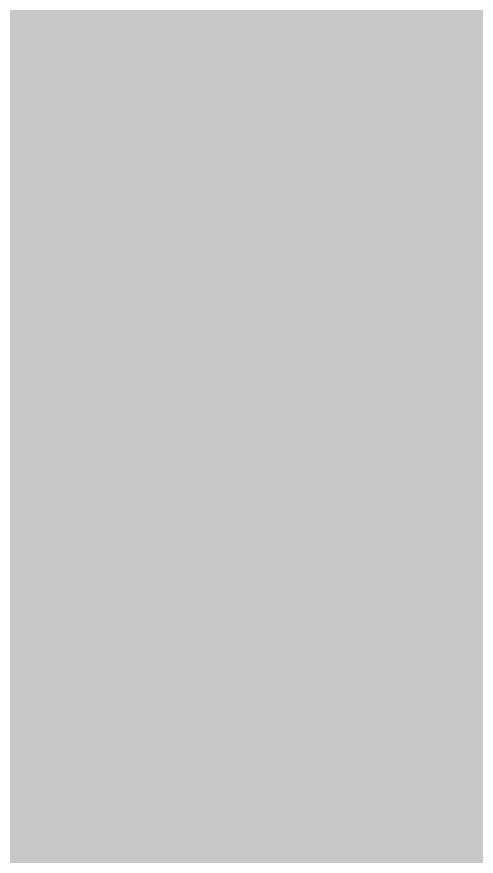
# Model space of a CAD drawing. Header units: inches. Extents: x 288635 to 693176, y 676945 to 1601077.
# Drawn here: x 525553 to 526549, y 1217340 to 1219157 of the extents above; entities that cross this region are included whole.
import ezdxf

# ---------------------------------------------------------------- set-up
doc = ezdxf.new("R2010")
doc.units = ezdxf.units.IN
doc.header["$MEASUREMENT"] = 0

msp = doc.modelspace()

# ---------------------------------------------------------------- hatches: boundary and pattern name
msp.add_hatch(color=256).paths.add_polyline_path([(530727.077, 1222088.1419), (530490.4605, 1221702.3997), (530348.6447, 1221095.137), (530292.3401, 1220854.038), (530276.7673, 1220540.3594), (530250.4997, 1220011.26), (530022.7937, 1220070.9862), (529797.1781, 1220130.164), (529424.644, 1220257.1643), (529221.4436, 1220282.5643), (528789.6428, 1220155.5641), (528357.8419, 1219816.8967), (528120.7748, 1219359.6958), (527995.2562, 1218758.1379), (528000.3362, 1218229.8169), (528115.8994, 1217474.6663), (527869.7906, 1217531.735), (527765.3787, 1217555.9465), (527353.8979, 1217464.5063), (527314.0925, 1217438.2517), (526876.3769, 1217149.5456), (526661.4957, 1216827.2239), (526568.3492, 1216687.5041), (526368.3759, 1216387.5441), (525855.4648, 1215321.2289), (525789.2547, 1215183.5817), (525641.9344, 1214761.9409), (525492.3419, 1214455.8212), (525553.302, 1214928.2622), (525527.9019, 1215294.0229), (525517.9426, 1215321.2289), (525411.8334, 1215611.0882), (525365.492, 1215737.6793), (525319.6215, 1215862.984), (525197.7013, 1216152.5446), (525045.301, 1216386.2251), (524943.7008, 1216645.3056), (524945.8926, 1216827.2239), (524948.7808, 1217066.9465), (524974.1808, 1217595.2675), (524969.1008, 1218047.3884), (525014.8209, 1218575.7095), (525108.3293, 1219273.4612), (525172.3012, 1219744.1118), (525319.6215, 1220145.4326), (525365.492, 1220184.5574), (525492.3419, 1220292.7529), (525827.6225, 1220480.7133), (526208.6233, 1220688.9937), (526482.9438, 1220917.5942), (526777.5844, 1221318.915), (527143.3452, 1221842.156), (527176.0086, 1221912.4317), (527314.0925, 1221854.5272), (527536.8066, 1221761.1336), (527869.7906, 1221772.8385), (528185.5085, 1221783.9365), (528584.5587, 1221761.1336), (529293.6434, 1221782.3003), (529682.8506, 1221842.487), (530022.7937, 1221895.0555), (530320.2288, 1221941.0506), (530727.077, 1222088.1419)], flags=0)

doc.saveas('drawing.dxf')
